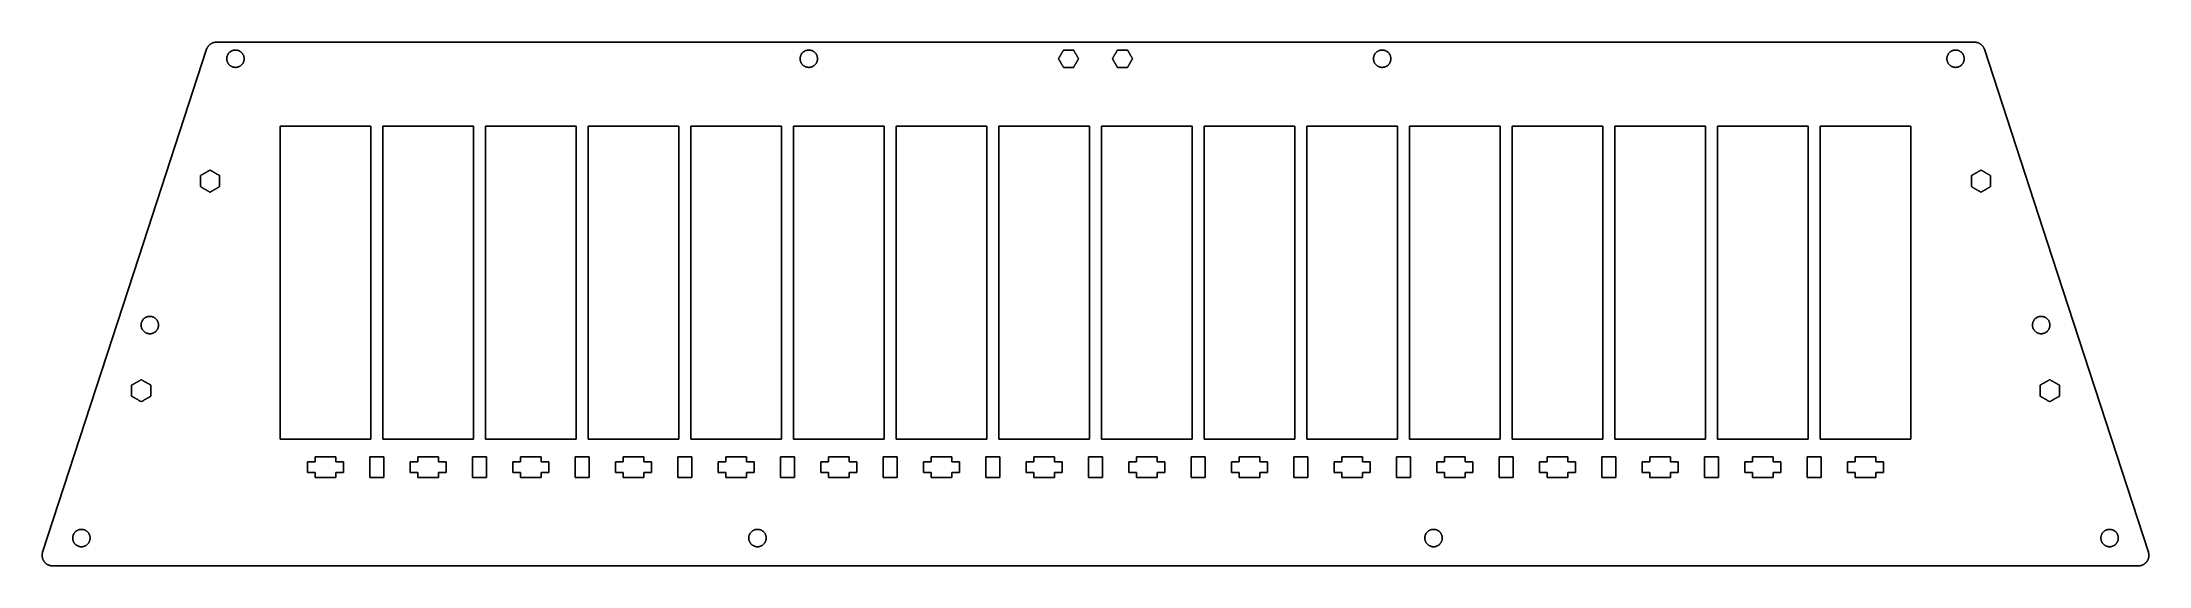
# Model space of a CAD drawing. Header units: inches. Extents: x 13.9 to 37.8, y 18.7 to 24.6.
import ezdxf

# ---------------------------------------------------------------- set-up
doc = ezdxf.new("R2010")
doc.units = ezdxf.units.IN
doc.header["$MEASUREMENT"] = 0
doc.layers.add('black', color=250, linetype='Continuous', true_color=0x191919)
doc.layers.add('cut white', color=1, linetype='Continuous', true_color=0xfb0007)

msp = doc.modelspace()

# ---------------------------------------------------------------- linework, layer by layer
at = {"layer": 'black'}
for points in [[(16.615, 20.114), (16.615, 21.885), (16.615, 23.657)], [(16.615, 23.657), (17.127, 23.657), (17.639, 23.657)], [(17.639, 23.657), (17.639, 21.885), (17.639, 20.114)], [(17.777, 20.114), (17.777, 21.885), (17.777, 23.657)], [(17.777, 23.657), (18.288, 23.657), (18.8, 23.657)], [(18.8, 23.657), (18.8, 21.885), (18.8, 20.114)], [(18.938, 20.114), (18.938, 21.885), (18.938, 23.657)], [(18.938, 23.657), (19.45, 23.657), (19.962, 23.657)], [(19.962, 23.657), (19.962, 21.885), (19.962, 20.114)], [(20.099, 20.114), (20.099, 21.885), (20.099, 23.657)], [(20.099, 23.657), (20.611, 23.657), (21.123, 23.657)], [(21.123, 23.657), (21.123, 21.885), (21.123, 20.114)], [(21.261, 20.114), (21.261, 21.885), (21.261, 23.657)], [(21.261, 23.657), (21.773, 23.657), (22.284, 23.657)], [(22.284, 23.657), (22.284, 21.885), (22.284, 20.114)], [(22.422, 20.114), (22.422, 21.885), (22.422, 23.657)], [(22.422, 23.657), (22.934, 23.657), (23.446, 23.657)], [(23.446, 23.657), (23.446, 21.885), (23.446, 20.114)], [(23.584, 20.114), (23.584, 21.885), (23.584, 23.657)], [(23.584, 23.657), (24.095, 23.657), (24.607, 23.657)], [(24.607, 23.657), (24.607, 21.885), (24.607, 20.114)], [(24.745, 20.114), (24.745, 21.885), (24.745, 23.657)], [(24.745, 23.657), (25.257, 23.657), (25.769, 23.657)], [(25.769, 23.657), (25.769, 21.885), (25.769, 20.114)], [(25.906, 20.114), (25.906, 21.885), (25.906, 23.657)], [(25.906, 23.657), (26.418, 23.657), (26.93, 23.657)], [(26.93, 23.657), (26.93, 21.885), (26.93, 20.114)], [(27.068, 20.114), (27.068, 21.885), (27.068, 23.657)], [(27.068, 23.657), (27.58, 23.657), (28.092, 23.657)], [(28.092, 23.657), (28.092, 21.885), (28.092, 20.114)], [(28.229, 20.114), (28.229, 21.885), (28.229, 23.657)], [(28.229, 23.657), (28.741, 23.657), (29.253, 23.657)], [(29.253, 23.657), (29.253, 21.885), (29.253, 20.114)], [(29.391, 20.114), (29.391, 21.885), (29.391, 23.657)], [(29.391, 23.657), (29.903, 23.657), (30.414, 23.657)], [(30.414, 23.657), (30.414, 21.885), (30.414, 20.114)], [(30.552, 20.114), (30.552, 21.885), (30.552, 23.657)], [(30.552, 23.657), (31.064, 23.657), (31.576, 23.657)], [(30.552, 20.114), (30.552, 21.885), (30.552, 23.657)], [(30.552, 23.657), (31.064, 23.657), (31.576, 23.657)], [(31.576, 23.657), (31.576, 21.885), (31.576, 20.114)], [(31.576, 23.657), (31.576, 21.885), (31.576, 20.114)], [(31.714, 20.114), (31.714, 21.885), (31.714, 23.657)], [(31.714, 23.657), (32.225, 23.657), (32.737, 23.657)], [(32.737, 23.657), (32.737, 21.885), (32.737, 20.114)], [(32.875, 20.114), (32.875, 21.885), (32.875, 23.657)], [(32.875, 23.657), (33.387, 23.657), (33.899, 23.657)], [(33.899, 23.657), (33.899, 21.885), (33.899, 20.114)], [(34.036, 20.114), (34.036, 21.885), (34.036, 23.657)], [(34.036, 23.657), (34.548, 23.657), (35.06, 23.657)], [(35.06, 23.657), (35.06, 21.885), (35.06, 20.114)], [(17.639, 20.114), (17.127, 20.114), (16.615, 20.114)], [(18.8, 20.114), (18.288, 20.114), (17.777, 20.114)], [(19.962, 20.114), (19.45, 20.114), (18.938, 20.114)], [(21.123, 20.114), (20.611, 20.114), (20.099, 20.114)], [(22.284, 20.114), (21.773, 20.114), (21.261, 20.114)], [(23.446, 20.114), (22.934, 20.114), (22.422, 20.114)], [(24.607, 20.114), (24.095, 20.114), (23.584, 20.114)], [(25.769, 20.114), (25.257, 20.114), (24.745, 20.114)], [(26.93, 20.114), (26.418, 20.114), (25.906, 20.114)], [(28.092, 20.114), (27.58, 20.114), (27.068, 20.114)], [(29.253, 20.114), (28.741, 20.114), (28.229, 20.114)], [(30.414, 20.114), (29.903, 20.114), (29.391, 20.114)], [(31.576, 20.114), (31.064, 20.114), (30.552, 20.114)], [(31.576, 20.114), (31.064, 20.114), (30.552, 20.114)], [(32.737, 20.114), (32.225, 20.114), (31.714, 20.114)], [(33.899, 20.114), (33.387, 20.114), (32.875, 20.114)], [(35.06, 20.114), (34.548, 20.114), (34.036, 20.114)]]:
    msp.add_open_spline(points, degree=2, dxfattribs=at)
at = {"layer": 'cut white'}
for p, q in [((15.015, 22.173), (15.782, 24.525)), ((35.893, 24.525), (36.66, 22.173)), ((13.927, 18.838), (15.015, 22.173)), ((36.66, 22.173), (37.748, 18.838))]:
    msp.add_line(p, q, dxfattribs=at)
for points, weights in [([(15.782, 24.525), (15.809, 24.606), (15.894, 24.606)], [1, 0.809348720072, 1]), ([(35.781, 24.606), (35.866, 24.606), (35.893, 24.525)], [1, 0.809348720074, 1])]:
    msp.add_rational_spline(points, weights, degree=2, dxfattribs=at)
for points in [[(15.894, 24.606), (25.838, 24.606), (35.781, 24.606)], [(25.476, 24.517), (25.447, 24.468), (25.419, 24.419)], [(25.419, 24.419), (25.447, 24.37), (25.476, 24.321)], [(25.589, 24.517), (25.532, 24.517), (25.476, 24.517)], [(25.476, 24.321), (25.532, 24.321), (25.589, 24.321)], [(25.646, 24.419), (25.618, 24.468), (25.589, 24.517)], [(25.589, 24.321), (25.618, 24.37), (25.646, 24.419)], [(26.086, 24.517), (26.057, 24.468), (26.029, 24.419)], [(26.029, 24.419), (26.057, 24.37), (26.086, 24.321)], [(26.2, 24.517), (26.143, 24.517), (26.086, 24.517)], [(26.086, 24.321), (26.143, 24.321), (26.2, 24.321)], [(26.256, 24.419), (26.228, 24.468), (26.2, 24.517)], [(26.2, 24.321), (26.228, 24.37), (26.256, 24.419)], [(15.821, 23.159), (15.766, 23.128), (15.712, 23.097)], [(15.929, 23.097), (15.875, 23.128), (15.821, 23.159)], [(35.855, 23.159), (35.8, 23.128), (35.746, 23.097)], [(35.963, 23.097), (35.909, 23.128), (35.855, 23.159)], [(15.712, 23.097), (15.712, 23.034), (15.712, 22.972)], [(15.712, 22.972), (15.766, 22.941), (15.821, 22.909)], [(15.821, 22.909), (15.875, 22.941), (15.929, 22.972)], [(15.929, 22.972), (15.929, 23.034), (15.929, 23.097)], [(35.746, 23.097), (35.746, 23.034), (35.746, 22.972)], [(35.746, 22.972), (35.8, 22.941), (35.855, 22.909)], [(35.855, 22.909), (35.909, 22.941), (35.963, 22.972)], [(35.963, 22.972), (35.963, 23.034), (35.963, 23.097)], [(15.043, 20.789), (14.989, 20.758), (14.934, 20.727)], [(15.151, 20.727), (15.097, 20.758), (15.043, 20.789)], [(36.632, 20.789), (36.578, 20.758), (36.524, 20.727)], [(36.741, 20.727), (36.687, 20.758), (36.632, 20.789)], [(14.934, 20.727), (14.934, 20.664), (14.934, 20.602)], [(14.934, 20.602), (14.989, 20.571), (15.043, 20.539)], [(15.043, 20.539), (15.097, 20.571), (15.151, 20.602)], [(15.151, 20.602), (15.151, 20.664), (15.151, 20.727)], [(36.524, 20.727), (36.524, 20.664), (36.524, 20.602)], [(36.524, 20.602), (36.578, 20.571), (36.632, 20.539)], [(36.632, 20.539), (36.687, 20.571), (36.741, 20.602)], [(36.741, 20.602), (36.741, 20.664), (36.741, 20.727)], [(17.009, 19.858), (16.966, 19.858), (16.922, 19.858)], [(16.922, 19.858), (16.922, 19.799), (16.922, 19.74)], [(17.245, 19.917), (17.127, 19.917), (17.009, 19.917)], [(17.009, 19.917), (17.009, 19.887), (17.009, 19.858)], [(17.245, 19.858), (17.245, 19.887), (17.245, 19.917)], [(17.332, 19.858), (17.288, 19.858), (17.245, 19.858)], [(17.332, 19.74), (17.332, 19.799), (17.332, 19.858)], [(17.629, 19.917), (17.629, 19.799), (17.629, 19.681)], [(17.786, 19.917), (17.708, 19.917), (17.629, 19.917)], [(17.786, 19.681), (17.786, 19.799), (17.786, 19.917)], [(18.17, 19.858), (18.127, 19.858), (18.084, 19.858)], [(18.084, 19.858), (18.084, 19.799), (18.084, 19.74)], [(18.406, 19.917), (18.288, 19.917), (18.17, 19.917)], [(18.17, 19.917), (18.17, 19.887), (18.17, 19.858)], [(18.406, 19.858), (18.406, 19.887), (18.406, 19.917)], [(18.493, 19.858), (18.45, 19.858), (18.406, 19.858)], [(18.493, 19.74), (18.493, 19.799), (18.493, 19.858)], [(18.948, 19.917), (18.869, 19.917), (18.79, 19.917)], [(18.79, 19.917), (18.79, 19.799), (18.79, 19.681)], [(18.948, 19.681), (18.948, 19.799), (18.948, 19.917)], [(19.332, 19.858), (19.288, 19.858), (19.245, 19.858)], [(19.245, 19.858), (19.245, 19.799), (19.245, 19.74)], [(19.568, 19.917), (19.45, 19.917), (19.332, 19.917)], [(19.332, 19.917), (19.332, 19.887), (19.332, 19.858)], [(19.568, 19.858), (19.568, 19.887), (19.568, 19.917)], [(19.654, 19.858), (19.611, 19.858), (19.568, 19.858)], [(19.654, 19.74), (19.654, 19.799), (19.654, 19.858)], [(19.952, 19.917), (19.952, 19.799), (19.952, 19.681)], [(20.109, 19.917), (20.03, 19.917), (19.952, 19.917)], [(20.109, 19.681), (20.109, 19.799), (20.109, 19.917)], [(20.493, 19.858), (20.45, 19.858), (20.406, 19.858)], [(20.406, 19.858), (20.406, 19.799), (20.406, 19.74)], [(20.729, 19.917), (20.611, 19.917), (20.493, 19.917)], [(20.493, 19.917), (20.493, 19.887), (20.493, 19.858)], [(20.729, 19.858), (20.729, 19.887), (20.729, 19.917)], [(20.816, 19.858), (20.773, 19.858), (20.729, 19.858)], [(20.816, 19.74), (20.816, 19.799), (20.816, 19.858)], [(21.271, 19.917), (21.192, 19.917), (21.113, 19.917)], [(21.113, 19.917), (21.113, 19.799), (21.113, 19.681)], [(21.271, 19.681), (21.271, 19.799), (21.271, 19.917)], [(21.654, 19.858), (21.611, 19.858), (21.568, 19.858)], [(21.568, 19.858), (21.568, 19.799), (21.568, 19.74)], [(21.891, 19.917), (21.773, 19.917), (21.654, 19.917)], [(21.654, 19.917), (21.654, 19.887), (21.654, 19.858)], [(21.891, 19.858), (21.891, 19.887), (21.891, 19.917)], [(21.977, 19.858), (21.934, 19.858), (21.891, 19.858)], [(21.977, 19.74), (21.977, 19.799), (21.977, 19.858)], [(22.275, 19.917), (22.275, 19.799), (22.275, 19.681)], [(22.432, 19.917), (22.353, 19.917), (22.275, 19.917)], [(22.432, 19.681), (22.432, 19.799), (22.432, 19.917)], [(22.816, 19.858), (22.773, 19.858), (22.729, 19.858)], [(22.729, 19.858), (22.729, 19.799), (22.729, 19.74)], [(23.052, 19.917), (22.934, 19.917), (22.816, 19.917)], [(22.816, 19.917), (22.816, 19.887), (22.816, 19.858)], [(23.052, 19.858), (23.052, 19.887), (23.052, 19.917)], [(23.139, 19.858), (23.095, 19.858), (23.052, 19.858)], [(23.139, 19.74), (23.139, 19.799), (23.139, 19.858)], [(23.593, 19.917), (23.515, 19.917), (23.436, 19.917)], [(23.436, 19.917), (23.436, 19.799), (23.436, 19.681)], [(23.593, 19.681), (23.593, 19.799), (23.593, 19.917)], [(23.977, 19.858), (23.934, 19.858), (23.891, 19.858)], [(23.891, 19.858), (23.891, 19.799), (23.891, 19.74)], [(24.214, 19.917), (24.095, 19.917), (23.977, 19.917)], [(23.977, 19.917), (23.977, 19.887), (23.977, 19.858)], [(24.214, 19.858), (24.214, 19.887), (24.214, 19.917)], [(24.3, 19.858), (24.257, 19.858), (24.214, 19.858)], [(24.3, 19.74), (24.3, 19.799), (24.3, 19.858)], [(24.597, 19.917), (24.597, 19.799), (24.597, 19.681)], [(24.755, 19.917), (24.676, 19.917), (24.597, 19.917)], [(24.755, 19.681), (24.755, 19.799), (24.755, 19.917)], [(25.139, 19.858), (25.095, 19.858), (25.052, 19.858)], [(25.052, 19.858), (25.052, 19.799), (25.052, 19.74)], [(25.375, 19.917), (25.257, 19.917), (25.139, 19.917)], [(25.139, 19.917), (25.139, 19.887), (25.139, 19.858)], [(25.375, 19.858), (25.375, 19.887), (25.375, 19.917)], [(25.462, 19.858), (25.418, 19.858), (25.375, 19.858)], [(25.462, 19.74), (25.462, 19.799), (25.462, 19.858)], [(25.916, 19.917), (25.838, 19.917), (25.759, 19.917)], [(25.759, 19.917), (25.759, 19.799), (25.759, 19.681)], [(25.916, 19.681), (25.916, 19.799), (25.916, 19.917)], [(26.3, 19.858), (26.257, 19.858), (26.214, 19.858)], [(26.214, 19.858), (26.214, 19.799), (26.214, 19.74)], [(26.536, 19.917), (26.418, 19.917), (26.3, 19.917)], [(26.3, 19.917), (26.3, 19.887), (26.3, 19.858)], [(26.536, 19.858), (26.536, 19.887), (26.536, 19.917)], [(26.623, 19.858), (26.58, 19.858), (26.536, 19.858)], [(26.623, 19.74), (26.623, 19.799), (26.623, 19.858)], [(26.92, 19.917), (26.92, 19.799), (26.92, 19.681)], [(27.078, 19.917), (26.999, 19.917), (26.92, 19.917)], [(27.078, 19.681), (27.078, 19.799), (27.078, 19.917)], [(27.462, 19.858), (27.418, 19.858), (27.375, 19.858)], [(27.375, 19.858), (27.375, 19.799), (27.375, 19.74)], [(27.698, 19.917), (27.58, 19.917), (27.462, 19.917)], [(27.462, 19.917), (27.462, 19.887), (27.462, 19.858)], [(27.698, 19.858), (27.698, 19.887), (27.698, 19.917)], [(27.784, 19.858), (27.741, 19.858), (27.698, 19.858)], [(27.784, 19.74), (27.784, 19.799), (27.784, 19.858)], [(28.239, 19.917), (28.16, 19.917), (28.082, 19.917)], [(28.082, 19.917), (28.082, 19.799), (28.082, 19.681)], [(28.239, 19.681), (28.239, 19.799), (28.239, 19.917)], [(28.623, 19.858), (28.58, 19.858), (28.536, 19.858)], [(28.536, 19.858), (28.536, 19.799), (28.536, 19.74)], [(28.859, 19.917), (28.741, 19.917), (28.623, 19.917)], [(28.623, 19.917), (28.623, 19.887), (28.623, 19.858)], [(28.859, 19.858), (28.859, 19.887), (28.859, 19.917)], [(28.946, 19.858), (28.903, 19.858), (28.859, 19.858)], [(28.946, 19.74), (28.946, 19.799), (28.946, 19.858)], [(29.243, 19.917), (29.243, 19.799), (29.243, 19.681)], [(29.401, 19.917), (29.322, 19.917), (29.243, 19.917)], [(29.401, 19.681), (29.401, 19.799), (29.401, 19.917)], [(29.784, 19.858), (29.741, 19.858), (29.698, 19.858)], [(29.698, 19.858), (29.698, 19.799), (29.698, 19.74)], [(30.021, 19.917), (29.903, 19.917), (29.784, 19.917)], [(29.784, 19.917), (29.784, 19.887), (29.784, 19.858)], [(30.021, 19.858), (30.021, 19.887), (30.021, 19.917)], [(30.107, 19.858), (30.064, 19.858), (30.021, 19.858)], [(30.107, 19.74), (30.107, 19.799), (30.107, 19.858)], [(30.562, 19.917), (30.483, 19.917), (30.404, 19.917)], [(30.404, 19.917), (30.404, 19.799), (30.404, 19.681)], [(30.562, 19.681), (30.562, 19.799), (30.562, 19.917)], [(30.946, 19.858), (30.903, 19.858), (30.859, 19.858)], [(30.859, 19.858), (30.859, 19.799), (30.859, 19.74)], [(31.182, 19.917), (31.064, 19.917), (30.946, 19.917)], [(30.946, 19.917), (30.946, 19.887), (30.946, 19.858)], [(31.182, 19.858), (31.182, 19.887), (31.182, 19.917)], [(31.269, 19.858), (31.225, 19.858), (31.182, 19.858)], [(31.269, 19.74), (31.269, 19.799), (31.269, 19.858)], [(31.566, 19.917), (31.566, 19.799), (31.566, 19.681)], [(31.723, 19.917), (31.645, 19.917), (31.566, 19.917)], [(31.723, 19.681), (31.723, 19.799), (31.723, 19.917)], [(32.107, 19.858), (32.064, 19.858), (32.021, 19.858)], [(32.021, 19.858), (32.021, 19.799), (32.021, 19.74)], [(32.343, 19.917), (32.225, 19.917), (32.107, 19.917)], [(32.107, 19.917), (32.107, 19.887), (32.107, 19.858)], [(32.343, 19.858), (32.343, 19.887), (32.343, 19.917)], [(32.43, 19.858), (32.387, 19.858), (32.343, 19.858)], [(32.43, 19.74), (32.43, 19.799), (32.43, 19.858)], [(32.885, 19.917), (32.806, 19.917), (32.727, 19.917)], [(32.727, 19.917), (32.727, 19.799), (32.727, 19.681)], [(32.885, 19.681), (32.885, 19.799), (32.885, 19.917)], [(33.269, 19.858), (33.225, 19.858), (33.182, 19.858)], [(33.182, 19.858), (33.182, 19.799), (33.182, 19.74)], [(33.505, 19.917), (33.387, 19.917), (33.269, 19.917)], [(33.269, 19.917), (33.269, 19.887), (33.269, 19.858)], [(33.505, 19.858), (33.505, 19.887), (33.505, 19.917)], [(33.592, 19.858), (33.548, 19.858), (33.505, 19.858)], [(33.592, 19.74), (33.592, 19.799), (33.592, 19.858)], [(33.889, 19.917), (33.889, 19.799), (33.889, 19.681)], [(34.046, 19.917), (33.967, 19.917), (33.889, 19.917)], [(34.046, 19.681), (34.046, 19.799), (34.046, 19.917)], [(34.43, 19.858), (34.387, 19.858), (34.343, 19.858)], [(34.343, 19.858), (34.343, 19.799), (34.343, 19.74)], [(34.666, 19.917), (34.548, 19.917), (34.43, 19.917)], [(34.43, 19.917), (34.43, 19.887), (34.43, 19.858)], [(34.666, 19.858), (34.666, 19.887), (34.666, 19.917)], [(34.753, 19.858), (34.71, 19.858), (34.666, 19.858)], [(34.753, 19.74), (34.753, 19.799), (34.753, 19.858)], [(16.922, 19.74), (16.966, 19.74), (17.009, 19.74)], [(17.009, 19.74), (17.009, 19.71), (17.009, 19.681)], [(17.009, 19.681), (17.127, 19.681), (17.245, 19.681)], [(17.245, 19.681), (17.245, 19.71), (17.245, 19.74)], [(17.245, 19.74), (17.288, 19.74), (17.332, 19.74)], [(17.629, 19.681), (17.708, 19.681), (17.786, 19.681)], [(18.084, 19.74), (18.127, 19.74), (18.17, 19.74)], [(18.17, 19.74), (18.17, 19.71), (18.17, 19.681)], [(18.17, 19.681), (18.288, 19.681), (18.406, 19.681)], [(18.406, 19.681), (18.406, 19.71), (18.406, 19.74)], [(18.406, 19.74), (18.45, 19.74), (18.493, 19.74)], [(18.79, 19.681), (18.869, 19.681), (18.948, 19.681)], [(19.245, 19.74), (19.288, 19.74), (19.332, 19.74)], [(19.332, 19.74), (19.332, 19.71), (19.332, 19.681)], [(19.332, 19.681), (19.45, 19.681), (19.568, 19.681)], [(19.568, 19.681), (19.568, 19.71), (19.568, 19.74)], [(19.568, 19.74), (19.611, 19.74), (19.654, 19.74)], [(19.952, 19.681), (20.03, 19.681), (20.109, 19.681)], [(20.406, 19.74), (20.45, 19.74), (20.493, 19.74)], [(20.493, 19.74), (20.493, 19.71), (20.493, 19.681)], [(20.493, 19.681), (20.611, 19.681), (20.729, 19.681)], [(20.729, 19.681), (20.729, 19.71), (20.729, 19.74)], [(20.729, 19.74), (20.773, 19.74), (20.816, 19.74)], [(21.113, 19.681), (21.192, 19.681), (21.271, 19.681)], [(21.568, 19.74), (21.611, 19.74), (21.654, 19.74)], [(21.654, 19.74), (21.654, 19.71), (21.654, 19.681)], [(21.654, 19.681), (21.773, 19.681), (21.891, 19.681)], [(21.891, 19.681), (21.891, 19.71), (21.891, 19.74)], [(21.891, 19.74), (21.934, 19.74), (21.977, 19.74)], [(22.275, 19.681), (22.353, 19.681), (22.432, 19.681)], [(22.729, 19.74), (22.773, 19.74), (22.816, 19.74)], [(22.816, 19.74), (22.816, 19.71), (22.816, 19.681)], [(22.816, 19.681), (22.934, 19.681), (23.052, 19.681)], [(23.052, 19.681), (23.052, 19.71), (23.052, 19.74)], [(23.052, 19.74), (23.095, 19.74), (23.139, 19.74)], [(23.436, 19.681), (23.515, 19.681), (23.593, 19.681)], [(23.891, 19.74), (23.934, 19.74), (23.977, 19.74)], [(23.977, 19.74), (23.977, 19.71), (23.977, 19.681)], [(23.977, 19.681), (24.095, 19.681), (24.214, 19.681)], [(24.214, 19.681), (24.214, 19.71), (24.214, 19.74)], [(24.214, 19.74), (24.257, 19.74), (24.3, 19.74)], [(24.597, 19.681), (24.676, 19.681), (24.755, 19.681)], [(25.052, 19.74), (25.095, 19.74), (25.139, 19.74)], [(25.139, 19.74), (25.139, 19.71), (25.139, 19.681)], [(25.139, 19.681), (25.257, 19.681), (25.375, 19.681)], [(25.375, 19.681), (25.375, 19.71), (25.375, 19.74)], [(25.375, 19.74), (25.418, 19.74), (25.462, 19.74)], [(25.759, 19.681), (25.838, 19.681), (25.916, 19.681)], [(26.214, 19.74), (26.257, 19.74), (26.3, 19.74)], [(26.3, 19.74), (26.3, 19.71), (26.3, 19.681)], [(26.3, 19.681), (26.418, 19.681), (26.536, 19.681)], [(26.536, 19.681), (26.536, 19.71), (26.536, 19.74)], [(26.536, 19.74), (26.58, 19.74), (26.623, 19.74)], [(26.92, 19.681), (26.999, 19.681), (27.078, 19.681)], [(27.375, 19.74), (27.418, 19.74), (27.462, 19.74)], [(27.462, 19.74), (27.462, 19.71), (27.462, 19.681)], [(27.462, 19.681), (27.58, 19.681), (27.698, 19.681)], [(27.698, 19.681), (27.698, 19.71), (27.698, 19.74)], [(27.698, 19.74), (27.741, 19.74), (27.784, 19.74)], [(28.082, 19.681), (28.16, 19.681), (28.239, 19.681)], [(28.536, 19.74), (28.58, 19.74), (28.623, 19.74)], [(28.623, 19.74), (28.623, 19.71), (28.623, 19.681)], [(28.623, 19.681), (28.741, 19.681), (28.859, 19.681)], [(28.859, 19.681), (28.859, 19.71), (28.859, 19.74)], [(28.859, 19.74), (28.903, 19.74), (28.946, 19.74)], [(29.243, 19.681), (29.322, 19.681), (29.401, 19.681)], [(29.698, 19.74), (29.741, 19.74), (29.784, 19.74)], [(29.784, 19.74), (29.784, 19.71), (29.784, 19.681)], [(29.784, 19.681), (29.903, 19.681), (30.021, 19.681)], [(30.021, 19.681), (30.021, 19.71), (30.021, 19.74)], [(30.021, 19.74), (30.064, 19.74), (30.107, 19.74)], [(30.404, 19.681), (30.483, 19.681), (30.562, 19.681)], [(30.859, 19.74), (30.903, 19.74), (30.946, 19.74)], [(30.946, 19.74), (30.946, 19.71), (30.946, 19.681)], [(30.946, 19.681), (31.064, 19.681), (31.182, 19.681)], [(31.182, 19.681), (31.182, 19.71), (31.182, 19.74)], [(31.182, 19.74), (31.225, 19.74), (31.269, 19.74)], [(31.566, 19.681), (31.645, 19.681), (31.723, 19.681)], [(32.021, 19.74), (32.064, 19.74), (32.107, 19.74)], [(32.107, 19.74), (32.107, 19.71), (32.107, 19.681)], [(32.107, 19.681), (32.225, 19.681), (32.343, 19.681)], [(32.343, 19.681), (32.343, 19.71), (32.343, 19.74)], [(32.343, 19.74), (32.387, 19.74), (32.43, 19.74)], [(32.727, 19.681), (32.806, 19.681), (32.885, 19.681)], [(33.182, 19.74), (33.225, 19.74), (33.269, 19.74)], [(33.269, 19.74), (33.269, 19.71), (33.269, 19.681)], [(33.269, 19.681), (33.387, 19.681), (33.505, 19.681)], [(33.505, 19.681), (33.505, 19.71), (33.505, 19.74)], [(33.505, 19.74), (33.548, 19.74), (33.592, 19.74)], [(33.889, 19.681), (33.967, 19.681), (34.046, 19.681)], [(34.343, 19.74), (34.387, 19.74), (34.43, 19.74)], [(34.43, 19.74), (34.43, 19.71), (34.43, 19.681)], [(34.43, 19.681), (34.548, 19.681), (34.666, 19.681)], [(34.666, 19.681), (34.666, 19.71), (34.666, 19.74)], [(34.666, 19.74), (34.71, 19.74), (34.753, 19.74)], [(37.636, 18.683), (25.838, 18.683), (14.04, 18.683)]]:
    msp.add_open_spline(points, degree=2, dxfattribs=at)
for points, weights, knots in [([(16.207, 24.419), (16.207, 24.517), (16.108, 24.517), (16.01, 24.517), (16.01, 24.419), (16.01, 24.321), (16.108, 24.321), (16.207, 24.321), (16.207, 24.419)], [1, 0.707106781187, 1, 0.707106781187, 1, 0.707106781187, 1, 0.707106781187, 1], [0, 0, 0, 3.926991, 3.926991, 7.853982, 7.853982, 11.780972, 11.780972, 15.707963, 15.707963, 15.707963]), ([(22.693, 24.419), (22.693, 24.517), (22.594, 24.517), (22.496, 24.517), (22.496, 24.419), (22.496, 24.321), (22.594, 24.321), (22.693, 24.321), (22.693, 24.419)], [1, 0.707106781187, 1, 0.707106781187, 1, 0.707106781187, 1, 0.707106781187, 1], [0, 0, 0, 3.926991, 3.926991, 7.853982, 7.853982, 11.780972, 11.780972, 15.707963, 15.707963, 15.707963]), ([(29.179, 24.419), (29.179, 24.517), (29.081, 24.517), (28.982, 24.517), (28.982, 24.419), (28.982, 24.321), (29.081, 24.321), (29.179, 24.321), (29.179, 24.419)], [1, 0.707106781187, 1, 0.707106781187, 1, 0.707106781187, 1, 0.707106781187, 1], [0, 0, 0, 3.926991, 3.926991, 7.853982, 7.853982, 11.780972, 11.780972, 15.707963, 15.707963, 15.707963]), ([(35.665, 24.419), (35.665, 24.517), (35.567, 24.517), (35.469, 24.517), (35.469, 24.419), (35.469, 24.321), (35.567, 24.321), (35.665, 24.321), (35.665, 24.419)], [1, 0.707106781187, 1, 0.707106781187, 1, 0.707106781187, 1, 0.707106781187, 1], [0, 0, 0, 3.926991, 3.926991, 7.853982, 7.853982, 11.780972, 11.780972, 15.707963, 15.707963, 15.707963]), ([(15.238, 21.406), (15.238, 21.505), (15.14, 21.505), (15.041, 21.505), (15.041, 21.406), (15.041, 21.308), (15.14, 21.308), (15.238, 21.308), (15.238, 21.406)], [1, 0.707106781187, 1, 0.707106781187, 1, 0.707106781187, 1, 0.707106781187, 1], [0, 0, 0, 3.926991, 3.926991, 7.853982, 7.853982, 11.780972, 11.780972, 15.707963, 15.707963, 15.707963]), ([(36.634, 21.406), (36.634, 21.505), (36.535, 21.505), (36.437, 21.505), (36.437, 21.406), (36.437, 21.308), (36.535, 21.308), (36.634, 21.308), (36.634, 21.406)], [1, 0.707106781187, 1, 0.707106781187, 1, 0.707106781187, 1, 0.707106781187, 1], [0, 0, 0, 3.926991, 3.926991, 7.853982, 7.853982, 11.780972, 11.780972, 15.707963, 15.707963, 15.707963]), ([(14.464, 18.998), (14.464, 19.096), (14.366, 19.096), (14.267, 19.096), (14.267, 18.998), (14.267, 18.899), (14.366, 18.899), (14.464, 18.899), (14.464, 18.998)], [1, 0.707106781187, 1, 0.707106781187, 1, 0.707106781187, 1, 0.707106781187, 1], [0, 0, 0, 3.926991, 3.926991, 7.853982, 7.853982, 11.780972, 11.780972, 15.707963, 15.707963, 15.707963]), ([(22.112, 18.998), (22.112, 19.096), (22.014, 19.096), (21.915, 19.096), (21.915, 18.998), (21.915, 18.899), (22.014, 18.899), (22.112, 18.899), (22.112, 18.998)], [1, 0.707106781187, 1, 0.707106781187, 1, 0.707106781187, 1, 0.707106781187, 1], [0, 0, 0, 3.926991, 3.926991, 7.853982, 7.853982, 11.780972, 11.780972, 15.707963, 15.707963, 15.707963]), ([(29.76, 18.998), (29.76, 19.096), (29.662, 19.096), (29.563, 19.096), (29.563, 18.998), (29.563, 18.899), (29.662, 18.899), (29.76, 18.899), (29.76, 18.998)], [1, 0.707106781187, 1, 0.707106781187, 1, 0.707106781187, 1, 0.707106781187, 1], [0, 0, 0, 3.926991, 3.926991, 7.853982, 7.853982, 11.780972, 11.780972, 15.707963, 15.707963, 15.707963]), ([(37.408, 18.998), (37.408, 19.096), (37.309, 19.096), (37.211, 19.096), (37.211, 18.998), (37.211, 18.899), (37.309, 18.899), (37.408, 18.899), (37.408, 18.998)], [1, 0.707106781187, 1, 0.707106781187, 1, 0.707106781187, 1, 0.707106781187, 1], [0, 0, 0, 3.926991, 3.926991, 7.853982, 7.853982, 11.780972, 11.780972, 15.707963, 15.707963, 15.707963]), ([(14.04, 18.683), (13.979, 18.683), (13.944, 18.732), (13.909, 18.78), (13.927, 18.838)], [1, 0.890878330607, 1, 0.890878330607, 1], [23.700817, 23.700817, 23.700817, 26.529944, 26.529944, 29.359071, 29.359071, 29.359071]), ([(37.748, 18.838), (37.767, 18.78), (37.731, 18.732), (37.696, 18.683), (37.636, 18.683)], [1, 0.890878330607, 1, 0.890878330607, 1], [-34.466511, -34.466511, -34.466511, -31.637384, -31.637384, -28.808257, -28.808257, -28.808257])]:
    msp.add_rational_spline(points, weights, degree=2, knots=knots, dxfattribs=at)

doc.saveas('drawing.dxf')
